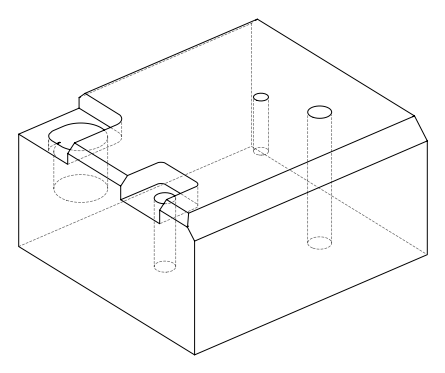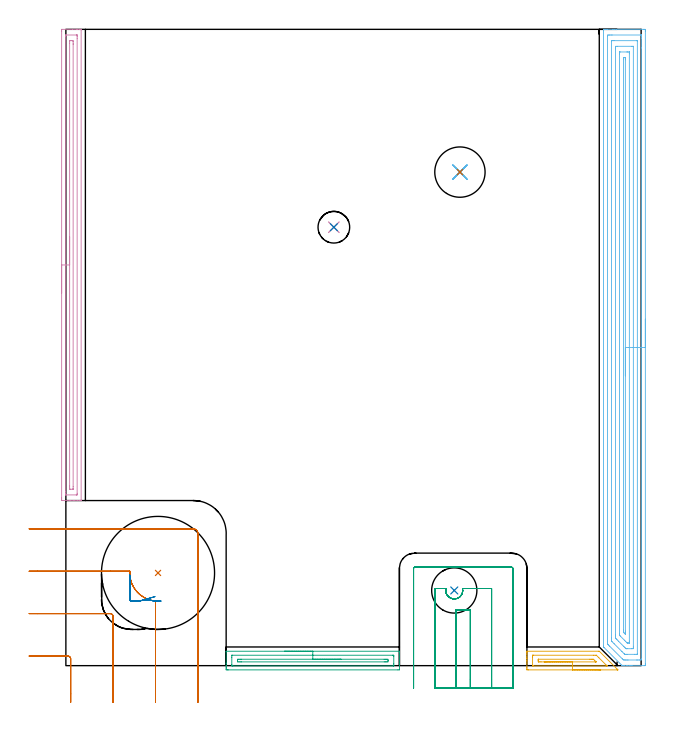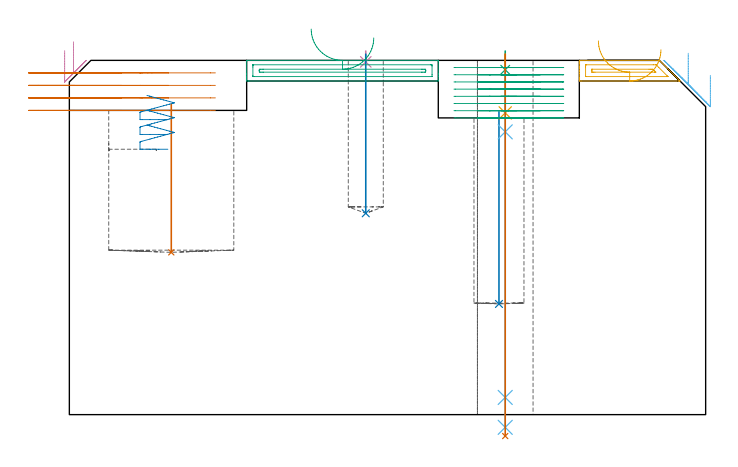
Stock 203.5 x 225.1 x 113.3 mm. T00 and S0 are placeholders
(PLAN: 15 operations, 9 tool changes, 28.8 min)
(1 INDEXABLE_INSERT_DRILL_BLIND_HOLE_FROM_SOLID | STEP1POCKET | NXT0302_035 | 0.19 min | 76552 mm3)
(2 INDEXABLE_INSERT_DRILL_BLIND_HOLE_FROM_SOLID_1 | STEP1POCKET_1 | NXT0302_003 | 0.25 min | 15613 mm3)
(3 SPOT_DRILL | STEP1HOLE | NXT0321_9005460120000 | 0.05 min | 183 mm3)
(4 SPOT_DRILL_1 | STEP1POCKET_2 | NXT0321_9005460120000 | 0.03 min | 1 mm3)
(5 DRILL_BLIND_HOLE_INTO_CENTER | STEP1HOLE | NXT0301_083 | 0.08 min | 1353 mm3)
(6 GUN_DRILL_THROUGH_HOLE | STEP1HOLE | UGT0307_008 | 0.57 min | 9283 mm3)
(7 DRILL_TO_ENLARGE_THROUGH_HOLE | STEP1HOLE | UGT0301_248 | 0.49 min | 17358 mm3)
(8 DRILL_BLIND_HOLE_INTO_CENTER_1 | STEP1POCKET_2 | NXT0301_083 | 0.21 min | 4677 mm3)
(9 AREA_MILL | FG_CHAMFER_SURFACE | UGT0205_001 | 1.64 min | 1517 mm3)
(10 AREA_MILL_1 | FG_CHAMFER_SURFACE_1 | UGT0205_001 | 4.18 min | 4076 mm3)
(11 AREA_MILL_2 | FG_CHAMFER_SURFACE_2 | UGT0205_001 | 0.87 min | 883 mm3)
(12 AREA_MILL_3 | FG_CHAMFER_SURFACE_3 | UGT0205_001 | 10.94 min | 24485 mm3)
(13 MILL_CORNER_NOTCH_RECTANGULAR | CORNER_NOTCH_RECTANGULAR | UGT0201_104 | Follow Part, ap 5, ae 75% | 2.73 min | 32205 mm3)
(14 MILL_OPEN_POCKET | POCKET_OPEN | UGT0201_104 | Follow Part, ap 5, ae 75% | 0.49 min | 755 mm3)
(15 MILL_SLOT | SLOT_PARTIAL_RECTANGULAR | NXT0201_013 | Follow Part, ap 2.5, ae 75% | 6.02 min | 28926 mm3)
(TOOL NXT0302_035 | Index. Insert Drill 40mm [880-D4000L40-05] | D40 PA176 FL200 Z2)
(TOOL NXT0302_003 | Index. Insert Drill 16mm [880-D1600L20-05] | D16 PA176 FL80 Z2)
(TOOL NXT0321_9005460120000 | NC Spot Drill, 142deg, 12mm, Carbide, Uncoated | D12 PA142 FL30 Z2)
(TOOL NXT0301_083 | Carbide Drill 11.2mm [860.1-1120-056A1-MM 2214] | D11.2 PA140 FL72 Z2)
(TOOL UGT0307_008 | Gun Drill 11 mm | D11 PA130 FL24 Z1)
(TOOL UGT0301_248 | Twist Drill 17.8 mm | D17.8 PA118 FL130 Z2)
(TOOL UGT0205_001 | Chamfer Mill 20 x 3 x 45 deg. | D20 FL50 Z2)
(TOOL UGT0201_104 | End Mill 20 mm | D20 FL22 Z2)
(TOOL NXT0201_013 | ENDMILL 10mm | D10 FL30 Z4)
(OP 1 INDEXABLE_INSERT_DRILL_BLIND_HOLE_FROM_SOLID)
G17 G21 G94 G90
T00 M6
G54
G17 G0 G90 X32.6 Y32.8 S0 M3
G43 Z123.3 H1
G94 G81 G98 Z51.9 F250. R99.3
G80
M5
M2
(OP 2 INDEXABLE_INSERT_DRILL_BLIND_HOLE_FROM_SOLID_1)
G17 G21 G94 G90
T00 M6
G54
G17 G0 G90 X137.4 Y26.6 S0 M3
G43 Z123.3 H1
G94 G81 G98 Z35.4 F250. R96.9
G80
M5
M2
(OP 3 SPOT_DRILL)
G17 G21 G94 G90
T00 M6
G54
G17 G0 G90 X139.4 Y174.6 S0 M3
G43 Z123.3 H0
G94 G81 G98 Z110.3 F250. R116.3
G80
M5
M2
(OP 4 SPOT_DRILL_1)
G17 G21 G94 G90
T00 M6
G54
G17 G0 G90 X94.8 Y155.1 S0 M3
G43 Z123.3 H0
G94 G81 G98 Z112.818 F250. R116.3
G80
M5
M2
(OP 5 DRILL_BLIND_HOLE_INTO_CENTER)
G17 G21 G94 G90
T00 M6
G54
G17 G0 G90 X139.4 Y174.6 S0 M3
G43 Z123.3 H1
G94 G81 G98 Z96.5 F250. R115.3
G80
M5
M2
(OP 6 GUN_DRILL_THROUGH_HOLE)
G17 G21 G94 G90
T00 M6
G54
G17 G0 G90 X139.4 Y174.6 M8
G43 Z123.3 H0
Z109.849
S716 M3
G94 G1 Z90.437 F125. M26
G4 X.084
Z5.5 F250.
G4 X.084
Z-4.065 F125.
G4 X.084
M5
M9
G0 Z109.849
Z123.3
M2
(OP 7 DRILL_TO_ENLARGE_THROUGH_HOLE)
G17 G21 G94 G90
T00 M6
G54
G17 G0 G90 X139.4 Y174.6 S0 M3
G43 Z123.3 H0
G94 G73 G98 Z-6.848 F250. Q17.164 R115.3
G80
M5
M2
(OP 8 DRILL_BLIND_HOLE_INTO_CENTER_1)
G17 G21 G94 G90
T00 M6
G54
G17 G0 G90 X94.8 Y155.1 S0 M3
G43 Z123.3 H1
G94 G81 G98 Z64.4 F250. R115.3
G80
M5
M2
(OP 9 AREA_MILL)
G17 G21 G94 G90
T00 M6
G54
G17 G0 G90 X77.35 Y5.1 S1061 M3
G43 Z123.3 H0
G94 G1 X77.388 Z122.428 F250.
X77.502 Z121.563
X77.691 Z120.712
X77.953 Z119.88
X78.287 Z119.074
X78.69 Z118.3
X79.158 Z117.564
X79.69 Z116.872
X80.279 Z116.229
X80.922 Z115.639
X81.614 Z115.108
X82.35 Z114.64
X83.124 Z114.237
X83.93 Z113.903
X84.762 Z113.641
X85.613 Z113.452
X86.478 Z113.338
X87.35 Z113.3
X117.925
X117.99 Y5.096 Z113.29
X117.994 Y5.073 Z113.267
X118. Y4.89 Z113.088
Y0.755 Z108.953
Y0.013 Z108.207
X117.998 Y-1.401 Z106.795
X117.994 Y-1.491 Z106.705
X117.482 Y-1.5 Z106.7
X57.419 Y-1.499 Z106.701
X57.218 Y-1.498 Z106.702
X56.706 Y-1.491 Z106.705
X56.702 Y-1.401 Z106.795
X56.7 Y-0.88 Z107.314
Y-0.509 Z107.685
Y0.013 Z108.207
Y0.755 Z108.953
Y0.907 Z109.104
Y4.89 Z113.089
X56.706 Y5.073 Z113.267
X56.71 Y5.096 Z113.29
X56.775 Y5.1 Z113.3
X87.35
Y3.686 Z111.886
X115.612 Y3.685 Z111.885
X115.709
X115.807 Y3.683 Z111.883
X115.99 Y3.678 Z111.878
X115.993 Y3.587 Z111.787
X115.998 Y3.295 Z111.495
X116. Y0.614 Z108.814
X115.996 Y0.013 Z108.213
X115.993 Y-0.06 Z108.14
X115.991 Y-0.073 Z108.127
X115.968 Y-0.079 Z108.121
X115.905 Y-0.082 Z108.118
X115.807 Y-0.085 Z108.115
X59.088
X58.991
X58.893 Y-0.083 Z108.117
X58.71 Y-0.078 Z108.122
X58.707 Y0.013 Z108.213
X58.702 Y0.305 Z108.505
X58.7 Y2.986 Z111.186
X58.704 Y3.587 Z111.787
X58.707 Y3.659 Z111.859
X58.709 Y3.673 Z111.873
X58.732 Y3.679 Z111.879
X58.795 Y3.682 Z111.882
X58.893 Y3.685 Z111.885
X87.35 Y3.686 Z111.886
Y2.271 Z110.471
X112.583
X113.051
X113.472 Y2.269 Z110.469
X113.937 Y2.264 Z110.464
X113.99 Y1.8 Z110.
X113.992 Y1.744 Z109.944
X113.937 Y1.335 Z109.535
X113.515 Y1.331 Z109.531
X113.051 Y1.329 Z109.529
X112.632
X62.117
X61.649
X61.228 Y1.331 Z109.531
X60.763 Y1.335 Z109.535
X60.71 Y1.8 Z110.
X60.708 Y1.856 Z110.056
X60.763 Y2.264 Z110.464
X61.185 Y2.268 Z110.468
X61.649 Y2.271 Z110.471
X62.068
X87.35
X88.222 Z110.51
X89.086 Z110.623
X89.938 Z110.812
X90.77 Z111.075
X91.576 Z111.408
X92.35 Z111.811
X93.086 Z112.28
X93.778 Z112.811
X94.421 Z113.4
X95.01 Z114.044
X95.541 Z114.736
X96.01 Z115.471
X96.413 Z116.245
X96.747 Z117.051
X97.009 Z117.883
X97.198 Z118.735
X97.312 Z119.6
X97.35 Z120.471
G0 Z123.3
M5
M2
(OP 10 AREA_MILL_1)
G17 G21 G94 G90
T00 M6
G54
G17 G0 G90 X-1.5 Y131.75 S1061 M3
G43 Z123.3 H0
Z116.4
G94 G1 Y131.788 Z115.528 F250.
Y131.902 Z114.664
Y132.091 Z113.812
Y132.353 Z112.98
Y132.687 Z112.174
Y133.09 Z111.4
Y133.558 Z110.664
Y134.09 Z109.972
Y134.679 Z109.329
Y135.322 Z108.74
Y136.014 Z108.209
Y136.75 Z107.74
Y137.524 Z107.337
Y138.33 Z107.003
Y139.162 Z106.741
Y140.014 Z106.552
Y140.878 Z106.438
Y141.75 Z106.4
Y224.469
X-1.499 Y225.089 Z106.399
X-1.497 Y225.098 Z106.4
X-1.496 Y225.099 Z106.401
X2.388 Y225.1 Z110.283
X3.781 Z111.677
X4.141 Z112.036
X4.861 Z112.761
X5.086 Z112.986
X5.245 Y225.098 Z113.137
X5.397 Y225.09 Z113.289
X5.4 Y224.916 Z113.3
Y58.584
X5.398 Y58.41 Z113.289
X5.245 Y58.402 Z113.137
X5.086 Y58.4 Z112.986
X4.861 Z112.761
X4.141 Z112.036
X2.905 Z110.802
X1.512 Z109.407
X-1.118 Y58.401 Z106.779
X-1.336 Y58.404 Z106.561
X-1.493 Y58.41 Z106.405
X-1.497 Y58.644 Z106.401
X-1.5 Y59.031 Z106.4
Y59.421
Y141.75
X-0.086 Z107.814
X-0.085 Y222.522 Z107.815
X-0.079 Y223.085 Z107.821
X-0.022 Y223.09 Z107.878
X0.087 Y223.096 Z107.987
X0.225 Y223.099 Z108.125
X3.731 Z111.631
X3.919 Y223.094 Z111.819
X3.953 Y223.09 Z111.853
X3.979 Y223.083 Z111.879
X3.98 Y223.04 Z111.88
X3.984 Y222.841 Z111.884
X3.985 Y222.681 Z111.885
X3.986 Y221.945 Z111.886
X3.985 Y60.978 Z111.885
X3.979 Y60.415 Z111.879
X3.922 Y60.41 Z111.822
X3.813 Y60.404 Z111.713
X3.675 Y60.401 Z111.575
X0.169 Z108.069
X-0.019 Y60.406 Z107.881
X-0.053 Y60.41 Z107.847
X-0.079 Y60.417 Z107.821
X-0.08 Y60.46 Z107.82
X-0.084 Y60.659 Z107.816
X-0.085 Y60.819 Z107.815
X-0.086 Y61.555 Z107.814
Y141.75
X1.328 Z109.228
X1.329 Y220.185 Z109.229
X1.332 Y220.892 Z109.232
X1.334 Y221.073 Z109.234
X1.339 Y221.091 Z109.239
X1.36 Y221.094 Z109.26
X1.41 Y221.097 Z109.31
X1.512 Y221.099 Z109.412
X2.188 Y221.096 Z110.088
X2.388 Y221.09 Z110.288
X2.565 Y221.07 Z110.465
X2.568 Y220.892 Z110.468
X2.57 Y220.707 Z110.47
X2.571 Y219.998 Z110.471
X2.572 Y219.811 Z110.472
X2.571 Y63.315 Z110.471
X2.568 Y62.608 Z110.468
X2.566 Y62.427 Z110.466
X2.561 Y62.409 Z110.461
X2.541 Y62.406 Z110.441
X2.49 Y62.403 Z110.39
X2.388 Y62.401 Z110.288
X1.712 Y62.404 Z109.612
X1.512 Y62.41 Z109.412
X1.335 Y62.43 Z109.235
X1.332 Y62.608 Z109.232
X1.33 Y62.793 Z109.23
X1.329 Y63.502 Z109.229
X1.328 Y63.689 Z109.228
Y141.75
Y142.622 Z109.267
Y143.486 Z109.38
Y144.338 Z109.569
Y145.17 Z109.832
Y145.976 Z110.165
Y146.75 Z110.568
Y147.486 Z111.037
Y148.178 Z111.568
Y148.821 Z112.157
Y149.41 Z112.801
Y149.942 Z113.493
Y150.41 Z114.228
Y150.813 Z115.002
Y151.147 Z115.808
Y151.409 Z116.64
Y151.598 Z117.492
Y151.712 Z118.357
Y151.75 Z119.228
G0 Z123.3
M5
M2
(OP 11 AREA_MILL_2)
G17 G21 G94 G90
T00 M6
G54
G17 G0 G90 X189.2 Y-1.5 S1061 M3
G43 Z123.3 H0
Z116.7
G94 G1 X189.162 Z115.828 F250.
X189.048 Z114.964
X188.859 Z114.112
X188.597 Z113.28
X188.263 Z112.474
X187.86 Z111.7
X187.391 Z110.964
X186.86 Z110.272
X186.271 Z109.629
X185.628 Z109.04
X184.936 Z108.509
X184.2 Z108.04
X183.426 Z107.637
X182.62 Z107.303
X181.788 Z107.041
X180.936 Z106.852
X180.072 Z106.738
X179.2 Z106.7
X163.651 Y-1.499 Z106.701
X163.106 Y-1.491 Z106.705
X163.103 Y-1.431 Z106.764
X163.1 Y-0.88 Z107.315
Y-0.541 Z107.655
Y0.907 Z109.1
Y1.586 Z109.784
Y1.8 Z109.997
Y2.48 Z110.677
Y2.693 Z110.89
Y3.121 Z111.32
Y4.053 Z112.252
Y4.48 Z112.679
Y4.804 Z113.002
X163.107 Y5.061 Z113.253
X163.11 Y5.097 Z113.289
X163.206 Y5.1 Z113.3
X188.53
X188.695 Y5.097 Z113.289
X188.81 Y4.991 Z113.189
X195.045 Y-1.245 Z106.953
X195.128 Y-1.327 Z106.869
X195.289 Y-1.492 Z106.706
X195.269 Y-1.495 Z106.704
X195.103 Y-1.499 Z106.701
X195.045 Y-1.5 Z106.7
X179.2
Y-0.086 Z108.114
X165.428 Y-0.085 Z108.115
X165.329 Y-0.084 Z108.116
X165.134 Y-0.079 Z108.121
X165.109 Y-0.074 Z108.126
X165.106 Y-0.062 Z108.138
X165.102 Y-0.034 Z108.166
X165.101 Y0.013 Z108.213
Y3.022 Z111.222
X165.108 Y3.587 Z111.787
X165.11 Y3.667 Z111.867
X165.119 Y3.679 Z111.879
X165.166 Y3.682 Z111.882
X165.231 Y3.684 Z111.884
X165.33 Y3.685 Z111.885
X165.428 Y3.686 Z111.886
X186.752 Y3.685 Z111.885
X187.547 Y3.681 Z111.881
X187.641 Y3.679 Z111.879
X187.666 Y3.673 Z111.873
X187.697 Y3.646 Z111.846
X187.76 Y3.587 Z111.787
X188.53 Y2.821 Z111.021
X191.195 Y0.155 Z108.355
X191.337 Y0.013 Z108.213
X191.384 Y-0.035 Z108.165
X191.418 Y-0.075 Z108.125
X191.42 Y-0.081 Z108.119
X191.418 Y-0.082 Z108.118
X191.392 Y-0.084 Z108.116
X191.293 Y-0.086 Z108.114
X191.195
X179.2
Y1.328 Z109.528
X168.093 Y1.329 Z109.529
X167.672 Y1.33 Z109.53
X167.205 Y1.334 Z109.534
X167.141 Y1.335 Z109.535
X167.11 Y1.348 Z109.548
X167.1 Y1.8 Z110.
Y1.905 Z110.105
X167.102 Y2.011 Z110.211
X167.109 Y2.221 Z110.421
X167.112 Y2.266 Z110.466
X167.119 Y2.268 Z110.468
X167.146 Y2.27 Z110.47
X167.205 Y2.271 Z110.471
X185.395
X185.864
X186.287 Y2.268 Z110.468
X186.517 Y2.264 Z110.464
X186.632 Y2.257 Z110.457
X186.752 Y2.144 Z110.344
X187.098 Y1.8 Z110.
X187.448 Y1.445 Z109.645
X187.546 Y1.343 Z109.543
X187.55 Y1.334 Z109.534
X187.541 Y1.333 Z109.533
X187.503 Y1.33 Z109.53
X187.378 Y1.329 Z109.529
X187.221
X179.2 Y1.328 Z109.528
X178.328 Z109.567
X177.463 Z109.68
X176.612 Z109.869
X175.78 Z110.132
X174.974 Z110.465
X174.2 Z110.868
X173.464 Z111.337
X172.772 Z111.868
X172.129 Z112.457
X171.539 Z113.101
X171.008 Z113.793
X170.54 Z114.528
X170.137 Z115.302
X169.803 Z116.108
X169.541 Z116.94
X169.352 Z117.792
X169.238 Z118.657
X169.2 Z119.528
G0 Z123.3
M5
M2
(OP 12 AREA_MILL_3)
G17 G21 G94 G90
T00 M6
G54
G17 G0 G90 X205. Y122.55 S1061 M3
G43 Z123.3 H0
Z108.5
G94 G1 Y122.512 Z107.628 F250.
Y122.398 Z106.763
Y122.209 Z105.912
Y121.947 Z105.08
Y121.613 Z104.274
Y121.21 Z103.5
Y120.742 Z102.764
Y120.21 Z102.072
Y119.621 Z101.429
Y118.978 Z100.84
Y118.286 Z100.308
Y117.55 Z99.84
Y116.776 Z99.437
Y115.97 Z99.103
Y115.138 Z98.841
Y114.286 Z98.652
Y113.422 Z98.538
Y112.55 Z98.5
X204.999 Y0.6 Z98.501
X204.996 Y0.211 Z98.502
X204.992 Y0.01 Z98.505
X204.614 Y0. Z98.883
X200.23 Z103.264
X199.655 Z103.842
X199.354 Z104.143
X198.779 Z104.718
X198.477 Z105.019
X197.6 Z105.899
X197.327 Z106.173
X196.794 Y0.01 Z106.704
X196.723 Y0.078 Z106.776
X196.646 Y0.154 Z106.852
X190.371 Y6.43 Z113.129
X190.204 Y6.605 Z113.289
X190.2 Y6.844 Z113.3
Y224.946
X190.202 Y225.09 Z113.289
X190.331 Y225.098 Z113.161
X190.466 Y225.1 Z113.033
X190.859 Z112.64
X191.463 Z112.032
X193.518 Z109.979
X194.093 Z109.402
X194.682 Z108.813
X204.327 Z99.17
X204.614 Y225.097 Z98.883
X204.992 Y225.09 Z98.505
X204.997 Y224.889 Z98.502
X205. Y224.5 Z98.5
Y112.55
X203.586 Z99.914
X203.585 Y2.539 Z99.915
X203.584 Y2.384 Z99.916
X203.579 Y2.024 Z99.921
X203.23 Y2.008 Z100.27
X202.861 Y2.003 Z100.639
X202.361 Y2. Z101.139
X201.984 Z101.516
X198.854 Z104.646
X198.477 Y2.001 Z105.023
X197.975 Y2.002 Z105.525
X197.6 Y2.01 Z105.9
X197.238 Y2.023 Z106.262
X196.868 Y2.384 Z106.632
X192.339 Y6.91 Z111.161
X191.931 Y7.322 Z111.569
X191.726 Y7.532 Z111.774
X191.625 Y7.636 Z111.875
X191.621 Y7.736 Z111.879
X191.615 Y8.473 Z111.885
Y8.628
Y222.561
X191.616 Y222.716 Z111.884
X191.621 Y223.076 Z111.879
X191.97 Y223.092 Z111.53
X192.339 Y223.097 Z111.161
X192.839 Y223.1 Z110.661
X193.216 Z110.284
X203.361 Z100.139
X203.522 Y223.097 Z99.978
X203.548 Y223.095 Z99.952
X203.573 Y223.091 Z99.927
X203.579 Y223.059 Z99.921
X203.583 Y222.873 Z99.917
X203.585 Y222.716 Z99.915
X203.586 Y221.978 Z99.914
Y218.559
Y112.55
X202.172 Z101.328
X202.171 Y4.168 Z101.329
X202.17 Y4.072 Z101.33
X202.167 Y4.026 Z101.333
X202.165 Y4.01 Z101.335
X202.144 Y4.005 Z101.356
X201.984 Y4.002 Z101.516
X201.272 Y4. Z102.228
X198.477 Z105.023
X197.764 Y4.001 Z105.736
X197.724 Y4.006 Z105.776
X197.705 Y4.01 Z105.795
X197.669 Y4.039 Z105.831
X197.6 Y4.102 Z105.9
X197.532 Y4.168 Z105.968
X196.723 Y4.976 Z106.777
X193.963 Y7.736 Z109.537
X193.216 Y8.486 Z110.284
X193.079 Y8.628 Z110.421
X193.035 Y8.681 Z110.465
X193.033 Y8.724 Z110.467
X193.031 Y8.817 Z110.469
X193.029 Y9.52 Z110.471
X193.028 Y9.711 Z110.472
X193.029 Y220.932 Z110.471
X193.03 Y221.028 Z110.47
X193.033 Y221.074 Z110.467
X193.035 Y221.09 Z110.465
X193.056 Y221.095 Z110.444
X193.216 Y221.098 Z110.284
X193.928 Y221.1 Z109.572
X201.819 Z101.681
X201.984 Y221.097 Z101.516
X202.148 Y221.092 Z101.352
X202.165 Y221.09 Z101.335
X202.167 Y221.079 Z101.333
X202.17 Y221.047 Z101.33
X202.171 Y220.996 Z101.329
X202.172 Y220.932 Z101.328
Y112.55
X200.757 Z102.743
Y6.844
X200.754 Y6.311 Z102.746
X200.75 Y6.13 Z102.75
X200.742 Y6.01 Z102.758
X200.183 Y6. Z103.317
X198.477 Z105.023
X198.429 Z105.071
X198.222 Y6.007 Z105.278
X198.171 Y6.01 Z105.329
X198.14 Y6.021 Z105.36
X198.073 Y6.084 Z105.427
X197.886 Y6.265 Z105.614
X197.6 Y6.549 Z105.9
X197.305 Y6.844 Z106.195
X195.521 Y8.628 Z107.979
X194.97 Y9.18 Z108.53
X194.633 Y9.52 Z108.867
X194.517 Y9.644 Z108.983
X194.45 Y9.726 Z109.05
X194.448 Y9.789 Z109.052
X194.444 Y10.054 Z109.056
X194.443 Y10.412 Z109.057
Y10.948
Y218.256
X194.446 Y218.789 Z109.054
X194.45 Y218.97 Z109.05
X194.458 Y219.09 Z109.042
X195.017 Y219.1 Z108.483
X200.278 Z103.222
X200.644 Y219.096 Z102.856
X200.735 Y219.092 Z102.765
X200.751 Y219.089 Z102.749
X200.753 Y219.077 Z102.747
X200.756 Y219.045 Z102.744
X200.757 Y218.975 Z102.743
Y112.55
X199.343 Z104.157
Y8.639
X199.341 Y8.187 Z104.159
X199.339 Y8.077 Z104.161
X199.336 Y8.025 Z104.164
X199.331 Y8.01 Z104.169
X199.299 Y8.008 Z104.201
X199.092 Y8.002 Z104.408
X198.785 Y8.006 Z104.715
X198.632 Y8.01 Z104.868
X198.594 Y8.016 Z104.906
X198.55 Y8.055 Z104.95
X198.477 Y8.125 Z105.023
X197.97 Y8.628 Z105.53
X197.6 Y8.998 Z105.9
X196.188 Y10.412 Z107.312
X196.005 Y10.6 Z107.495
X195.864 Y10.748 Z107.636
X195.857 Y11.304 Z107.643
Y216.462
X195.859 Y216.913 Z107.641
X195.861 Y217.023 Z107.639
X195.864 Y217.075 Z107.636
X195.869 Y217.09 Z107.631
X195.901 Y217.092 Z107.599
X196.108 Y217.098 Z107.392
X198.477 Y217.1 Z105.023
X198.737 Z104.763
X199.209 Y217.096 Z104.291
X199.316 Y217.092 Z104.184
X199.335 Y217.09 Z104.165
X199.337 Y217.074 Z104.163
X199.34 Y217.022 Z104.16
X199.342 Y216.914 Z104.158
X199.343 Y216.483 Z104.157
Y112.55
X197.929 Z105.571
Y12.196
X197.928 Y11.862 Z105.572
X197.924 Y11.304 Z105.576
X197.922 Y11.178 Z105.578
X197.911 Y11.149 Z105.589
X197.746 Y11.304 Z105.754
X197.6 Y11.449 Z105.9
X197.417 Y11.635 Z106.083
X197.325 Y11.73 Z106.175
X197.283 Y11.777 Z106.217
X197.278 Y11.862 Z106.222
X197.274 Y12.196 Z106.226
X197.272 Y12.53 Z106.228
Y214.688
X197.273 Y215.021 Z106.227
X197.276 Y215.069 Z106.224
X197.278 Y215.09 Z106.222
X197.297 Y215.092 Z106.203
X197.398 Y215.096 Z106.102
X197.6 Y215.099 Z105.9
X197.735 Y215.098 Z105.765
X197.843 Y215.095 Z105.657
X197.913 Y215.09 Z105.587
X197.923 Y215.085 Z105.577
X197.925 Y215.066 Z105.575
X197.927 Y215.023 Z105.573
X197.929 Y214.688 Z105.571
Y214.353
Y112.55
Y111.678 Z105.609
Y110.814 Z105.723
Y109.962 Z105.912
Y109.13 Z106.174
Y108.324 Z106.508
Y107.55 Z106.911
Y106.814 Z107.38
Y106.122 Z107.911
Y105.479 Z108.5
Y104.89 Z109.143
Y104.358 Z109.835
Y103.89 Z110.571
Y103.487 Z111.345
Y103.153 Z112.151
Y102.891 Z112.983
Y102.702 Z113.835
Y102.588 Z114.7
Y102.55 Z115.571
G0 Z123.3
M5
M2
(OP 13 MILL_CORNER_NOTCH_RECTANGULAR)
G17 G21 G94 G90
T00 M6
G54
G17 G0 G90 X1.7 Y-13. S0 M3
G43 Z123.3 H0
Z109.3
G94 G1 Y-10. F250.
Y2.404 F500.
G3 X0.704 Y3.4 R1.
G1 X-10.
X-13. F250.
G0 Z123.3
X16.7 Y-13.
Z109.3
G1 Y-10.
Y17.404 F500.
G3 X15.704 Y18.4 R1.
G1 X-10.
X-13. F250.
G0 Z123.3
X31.7 Y-13.
Z109.3
G1 Y-10.
Y22.842 F500.
G2 X26.412 Y24.946 R10.001
X25.113 Y26.173 R9.999
X23.359 Y28.982 R10.022
X23.067 Y29.784 R10.008
X22.724 Y31.233 R10.014
X22.64 Y31.909 R9.995
X22.621 Y33.4 R10.008
G1 X15.704
X-10.
X-13. F250.
G0 Z123.3
X46.7 Y-13.
Z109.3
G1 Y-10.
Y46.8 F500.
G3 X45.1 Y48.4 R1.6
G1 X-10.
X-13. F250.
G0 Z123.3
X1.7 Y-13.
Z105.3
G1 Y-10.
Y2.404 F500.
G3 X0.704 Y3.4 R1.
G1 X-10.
X-13. F250.
G0 Z123.3
X16.7 Y-13.
Z105.3
G1 Y-10.
Y17.404 F500.
G3 X15.704 Y18.4 R1.
G1 X-10.
X-13. F250.
G0 Z123.3
X31.7 Y-13.
Z105.3
G1 Y-10.
Y22.842 F500.
G2 X29.053 Y23.452 R10.001
X28.556 Y23.656 R9.998
X24.56 Y26.855 R10.001
X23.566 Y28.515 R10.022
X23.359 Y28.982 R10.001
X22.857 Y30.55 R10.001
X22.724 Y31.233 R10.008
X22.64 Y31.909 R9.995
X22.621 Y33.4 R10.008
G1 X15.704
X-10.
X-13. F250.
G0 Z123.3
X46.7 Y-13.
Z105.3
G1 Y-10.
Y46.8 F500.
G3 X45.1 Y48.4 R1.6
G1 X-10.
X-13. F250.
G0 Z123.3
X1.7 Y-13.
Z101.3
G1 Y-10.
Y2.404 F500.
G3 X0.704 Y3.4 R1.
G1 X-10.
X-13. F250.
G0 Z123.3
X16.7 Y-13.
Z101.3
G1 Y-10.
Y17.404 F500.
G3 X15.704 Y18.4 R1.
G1 X-10.
X-13. F250.
G0 Z123.3
X31.7 Y-13.
Z101.3
G1 Y-10.
Y22.846 F500.
G2 X26.39 Y24.964 R10.014
X23.359 Y28.982 R10.001
X23.128 Y29.595 R10.001
X22.62 Y33.4 R10.
G1 X15.704
X-10.
X-13. F250.
G0 Z123.3
X46.7 Y-13.
Z101.3
G1 Y-10.
Y46.8 F500.
G3 X45.1 Y48.4 R1.6
G1 X-10.
X-13. F250.
G0 Z123.3
X1.7 Y-13.
Z97.3
G1 Y-10.
Y2.404 F500.
G3 X0.704 Y3.4 R1.
G1 X-10.
X-13. F250.
G0 Z123.3
X16.7 Y-13.
Z97.3
G1 Y-10.
Y17.404 F500.
G3 X15.704 Y18.4 R1.
G1 X-10.
X-13. F250.
G0 Z123.3
X31.7 Y-13.
Z97.3
G1 Y-10.
Y22.846 F500.
G2 X26.149 Y25.16 R10.014
X23.359 Y28.982 R10.005
X23.147 Y29.542 R10.002
X22.62 Y33.4 R10.
G1 X15.704
X-10.
X-13. F250.
G0 Z123.3
X46.7 Y-13.
Z97.3
G1 Y-10.
Y46.8 F500.
G3 X45.1 Y48.4 R1.6
G1 X-10.
X-13. F250.
G0 Z123.3
M5
M2
(OP 14 MILL_OPEN_POCKET)
G17 G21 G94 G90
T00 M6
G54
G17 G0 G90 X24.811 Y22.8 S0 M3
G43 Z123.3 H0
Z102.087
G94 G1 X25.7 Z101.849 F250.
X25.797 Z101.823
X26.321 Y22.948 Z101.677
X27.272 Y23.123 Z101.418
X28.236 Y23.206 Z101.159
X29.204 Y23.195 Z100.9
X30.165 Y23.091 Z100.64
X31.042 Y22.912 Z100.401
X32.096 Y22.803 Z100.117
X33.156 Y22.805 Z99.833
X33.601 Y22.85 Z99.713
X33.156 Y22.805 Z99.593
X32.096 Y22.803 Z99.309
X31.042 Y22.912 Z99.025
X30.165 Y23.091 Z98.785
X29.204 Y23.195 Z98.526
X28.236 Y23.206 Z98.267
X27.272 Y23.123 Z98.007
X26.321 Y22.948 Z97.748
X25.797 Y22.8 Z97.602
X23.181 Z96.902
X22.911 Y22.906 Z96.824
X22.706 Y23.111 Z96.746
X22.6 Y23.381 Z96.668
Y23.5 Z96.636
Y32.033 Z94.35
Y23.5 F500.
G3 X23.3 Y22.8 R0.7
G1 X25.7
X25.797 Y22.797
X25.89 Y22.826
X28.617 Y23.596
X31.504 Y24.411 F250.
G0 X24.81 Y22.8 Z97.35
G1 X25.7 Z97.112
X25.797 Z97.086
X26.321 Y22.948 Z96.94
X27.272 Y23.123 Z96.681
X28.236 Y23.206 Z96.421
X29.204 Y23.195 Z96.162
X30.165 Y23.091 Z95.903
X31.042 Y22.912 Z95.663
X32.096 Y22.803 Z95.379
X33.156 Y22.805 Z95.095
X33.601 Y22.85 Z94.975
X33.156 Y22.805 Z94.855
X32.096 Y22.803 Z94.571
X31.042 Y22.912 Z94.287
X30.165 Y23.091 Z94.048
X29.204 Y23.195 Z93.788
X28.236 Y23.206 Z93.529
X27.272 Y23.123 Z93.27
X26.321 Y22.948 Z93.011
X25.797 Y22.8 Z92.865
X23.181 Z92.164
X22.911 Y22.906 Z92.086
X22.706 Y23.111 Z92.009
X22.6 Y23.381 Z91.931
Y23.5 Z91.899
Y32.034 Z89.612
Y23.5 F500.
G3 X23.3 Y22.8 R0.7
G1 X25.7
X25.797 Y22.797
X25.89 Y22.826
X28.617 Y23.596
X31.504 Y24.411 F250.
G0 X24.808 Y22.8 Z92.612
G1 X25.7 Z92.373
X25.797 Z92.347
X26.321 Y22.948 Z92.202
X27.272 Y23.123 Z91.942
X28.236 Y23.206 Z91.683
X29.204 Y23.195 Z91.424
X30.165 Y23.091 Z91.165
X31.042 Y22.912 Z90.925
X32.095 Y22.803 Z90.641
X33.154 Y22.805 Z90.358
X33.599 Y22.85 Z90.238
X33.154 Y22.805 Z90.118
X32.095 Y22.803 Z89.834
X31.042 Y22.912 Z89.551
X30.165 Y23.091 Z89.311
X29.204 Y23.195 Z89.052
X28.236 Y23.206 Z88.792
X27.272 Y23.123 Z88.533
X26.321 Y22.948 Z88.274
X25.797 Y22.8 Z88.128
X23.181 Z87.427
X22.911 Y22.906 Z87.35
X22.706 Y23.111 Z87.272
X22.6 Y23.381 Z87.194
Y23.5 Z87.162
Y32.036 Z84.875
Y23.5 F500.
G3 X23.3 Y22.8 R0.7
G1 X25.7
X25.797 Y22.797
X25.89 Y22.826
X28.62 Y23.597
X31.507 Y24.412 F250.
G0 Z123.3
M5
M2
(OP 15 MILL_SLOT)
G17 G21 G94 G90
T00 M6
G54
G17 G0 G90 X143.107 Y-8. S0 M3
G43 Z123.3 H0
Z111.
G94 G1 X143.1 Y-5. F250.
Y-4.963 F500.
Y19.8
X138.
Y-4.963
Y-5.
X137.993 Y-8. F250.
X150.615
X150.6 Y-5.
Y-4.963 F500.
Y27.3
X140.313
G2 X139.396 Y24.365 R2.999
X134.765 Y25.17 R3.004
X134.59 Y25.556 R2.997
G1 X134.534 Y25.721
X134.486 Y25.896
X134.451 Y26.061
G2 X134.486 Y27.3 R2.999
G1 X130.5
Y-4.963
Y-5.
X130.485 Y-8. F250.
X158.1 Y-7.963
Y-4.963
Y34.4 F500.
G3 X157.7 Y34.8 R0.4
G1 X123.4
G3 X123. Y34.4 R0.4
G1 Y-4.963
Y-7.963 F250.
G0 X143.1 Y-8. Z108.7
G1 Y-5.
Y19.8 F500.
X138.
Y-5.
Y-8. F250.
X150.6
Y-5.
Y27.3 F500.
X140.313
G2 X139.607 Y24.573 R2.999
X134.755 Y25.189 R3.007
G1 X134.729 Y25.239
G2 X134.602 Y25.525 R3.023
X134.451 Y26.061 R3.153
X134.486 Y27.3 R2.999
G1 X130.5
Y-5.
Y-8. F250.
X158.1
Y-5.
Y34.4 F500.
G3 X157.7 Y34.8 R0.4
G1 X123.4
G3 X123. Y34.4 R0.4
G1 Y-5.
Y-8. F250.
G0 X143.1 Z106.4
G1 Y-5.
Y19.8 F500.
X138.
Y-5.
Y-8. F250.
X150.6
Y-5.
Y27.3 F500.
X140.312
G2 X139.606 Y24.572 R2.999
X134.772 Y25.158 R3.007
X134.6 Y25.529 R2.997
G1 X134.588 Y25.561
X134.54 Y25.703
G2 X134.482 Y25.913 R3.153
G1 X134.451 Y26.061
G2 X134.486 Y27.3 R2.999
G1 X130.5
Y-5.
Y-8. F250.
X158.1
Y-5.
Y34.4 F500.
G3 X157.7 Y34.8 R0.4
G1 X123.4
G3 X123. Y34.4 R0.4
G1 Y-5.
Y-8. F250.
G0 X143.1 Z104.1
G1 Y-5.
Y19.8 F500.
X138.
Y-5.
Y-8. F250.
X150.6
Y-5.
Y27.3 F500.
X140.312
G2 X139.551 Y24.515 R2.999
X139.395 Y24.365 R2.999
X134.781 Y25.141 R3.005
X134.59 Y25.556 R2.997
G1 X134.534 Y25.721
X134.486 Y25.896
X134.451 Y26.061
G2 X134.486 Y27.3 R2.999
G1 X130.5
Y-5.
Y-8. F250.
X158.1
Y-5.
Y34.4 F500.
G3 X157.7 Y34.8 R0.4
G1 X123.4
G3 X123. Y34.4 R0.4
G1 Y-5.
Y-8. F250.
G0 X143.1 Z101.8
G1 Y-5.
Y19.8 F500.
X138.
Y-5.
Y-8. F250.
X150.6
Y-5.
Y27.3 F500.
X140.313
G2 X139.473 Y24.437 R2.999
G1 X139.383 Y24.354
G2 X134.796 Y25.115 R3.005
X134.592 Y25.551 R2.997
G1 X134.528 Y25.741
X134.486 Y25.896
X134.451 Y26.061
G2 X134.486 Y27.3 R2.999
G1 X130.5
Y-5.
Y-8. F250.
X158.1
Y-5.
Y34.4 F500.
G3 X157.7 Y34.8 R0.4
G1 X123.4
G3 X123. Y34.4 R0.4
G1 Y-5.
Y-8. F250.
G0 X143.1 Z99.5
G1 Y-5.
Y19.8 F500.
X138.
Y-5.
Y-8. F250.
X150.6
Y-5.
Y27.3 F500.
X140.312
G2 X139.5 Y24.463 R2.999
G1 X139.4 Y24.369
G2 X138.123 Y23.692 R2.997
X135.681 Y24.145 R2.997
X134.592 Y25.551 R2.997
G1 X134.495 Y25.855
X134.451 Y26.061
G2 X134.486 Y27.3 R2.999
G1 X130.5
Y-5.
Y-8. F250.
X158.1
Y-5.
Y34.4 F500.
G3 X157.7 Y34.8 R0.4
G1 X123.4
G3 X123. Y34.4 R0.4
G1 Y-5.
Y-8. F250.
G0 X143.1 Z97.2
G1 Y-5.
Y19.8 F500.
X138.
Y-5.
Y-8. F250.
X150.6
Y-5.
Y27.3 F500.
X140.312
G2 X139.577 Y24.542 R2.999
X134.767 Y25.166 R3.006
X134.59 Y25.556 R2.997
G1 X134.534 Y25.721
X134.486 Y25.896
X134.451 Y26.061
G2 X134.486 Y27.3 R2.999
G1 X130.5
Y-5.
Y-8. F250.
X158.1
Y-5.
Y34.4 F500.
G3 X157.7 Y34.8 R0.4
G1 X123.4
G3 X123. Y34.4 R0.4
G1 Y-5.
Y-8. F250.
G0 X143.1 Z94.9
G1 Y-5.
Y19.8 F500.
X138.
Y-5.
Y-8. F250.
X150.6
Y-5.
Y27.3 F500.
X140.313
G2 X139.574 Y24.539 R2.998
X134.767 Y25.167 R3.006
X134.59 Y25.556 R2.997
G1 X134.534 Y25.721
X134.486 Y25.896
X134.451 Y26.061
G2 X134.486 Y27.3 R2.999
G1 X130.5
Y-5.
Y-8. F250.
X158.1
Y-5.
Y34.4 F500.
G3 X157.7 Y34.8 R0.4
G1 X123.4
G3 X123. Y34.4 R0.4
G1 Y-5.
Y-8. F250.
G0 Z123.3
M5
M2
